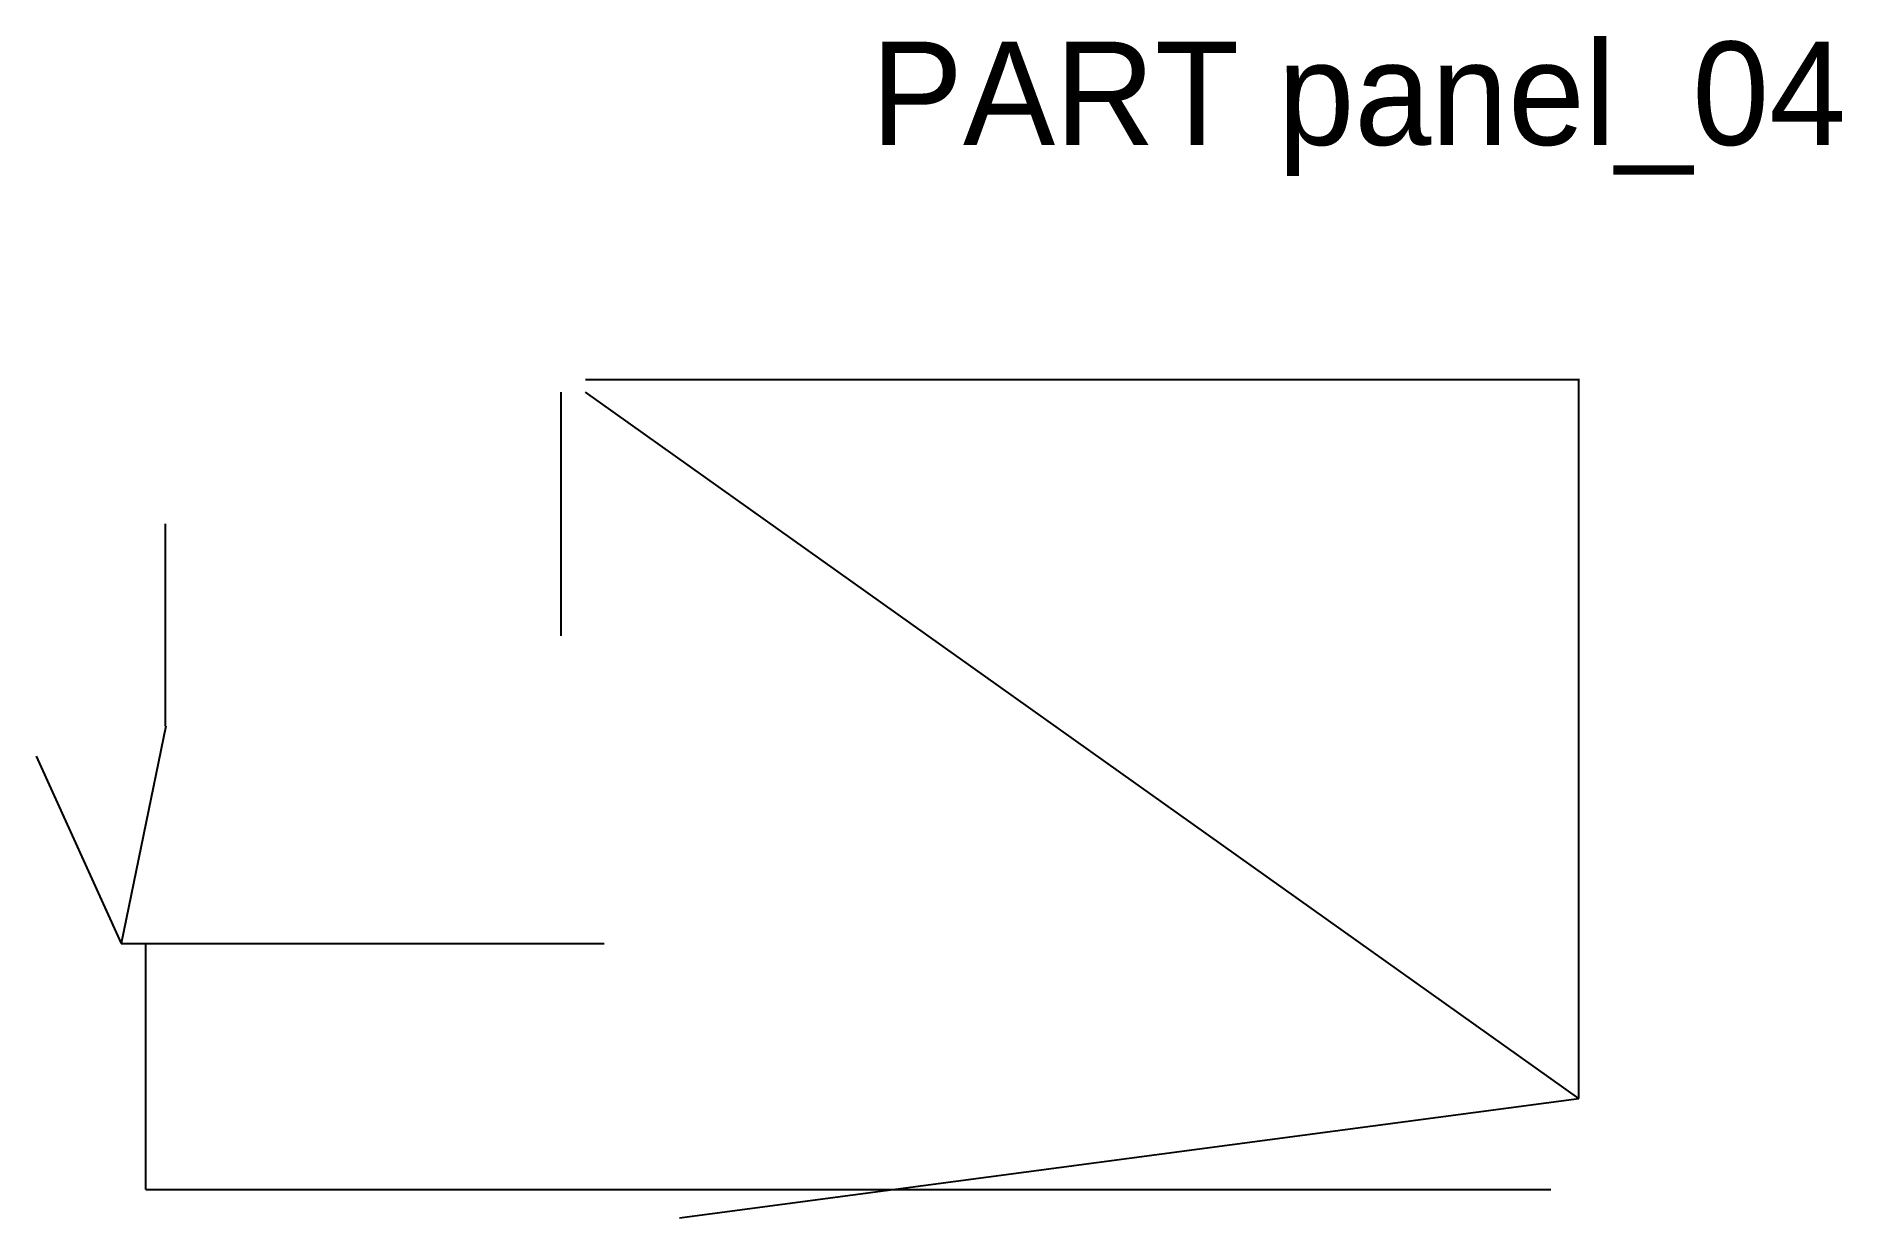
# Model space of a CAD drawing. Header units: millimetres. Extents: x 25 to 235, y 35 to 173.
import ezdxf

# ---------------------------------------------------------------- set-up
doc = ezdxf.new("R2010")
doc.units = ezdxf.units.MM
for name, color, linetype in [('ANNOTATIONS', 3, 'Continuous'), ('DIMENSION', 1, 'Continuous'), ('GEOMETRY', 7, 'Continuous')]:
    doc.layers.add(name, color=color, linetype=linetype)

msp = doc.modelspace()

# ---------------------------------------------------------------- linework, layer by layer
at = {"layer": 'DIMENSION'}
for p, q in [((204.35, 132.71), (88.83, 132.71)), ((204.27, 49.25), (204.27, 132.71)), ((40, 116), (40, 92.5)), ((34.88, 67.24), (91, 67.24))]:
    msp.add_line(p, q, dxfattribs=at)
at = {"layer": 'GEOMETRY'}
for p, q in [((204.35, 132.71), (88.83, 132.71)), ((204.27, 49.25), (204.27, 132.71)), ((86, 103), (86, 131.3)), ((86, 103), (86, 131.3)), ((204.27, 49.25), (88.83, 131.3)), ((204.27, 49.25), (88.83, 131.3)), ((40, 116), (40, 92.5)), ((40.08, 92.5), (34.88, 67.24)), ((40.08, 92.5), (34.88, 67.24)), ((25, 89), (34.88, 67.24)), ((25, 89), (34.88, 67.24)), ((34.88, 67.24), (91, 67.24)), ((37.73, 38.69), (37.73, 67.24)), ((37.73, 38.69), (37.73, 67.24)), ((99.74, 35.39), (204.27, 49.25)), ((99.74, 35.39), (204.27, 49.25)), ((37.73, 38.69), (201, 38.69)), ((37.73, 38.69), (201, 38.69))]:
    msp.add_line(p, q, dxfattribs=at)

# ---------------------------------------------------------------- texts
at = {"layer": 'ANNOTATIONS'}
msp.add_text('PART panel_04', height=12, dxfattribs=at).set_placement((122, 160))

doc.saveas('drawing.dxf')
